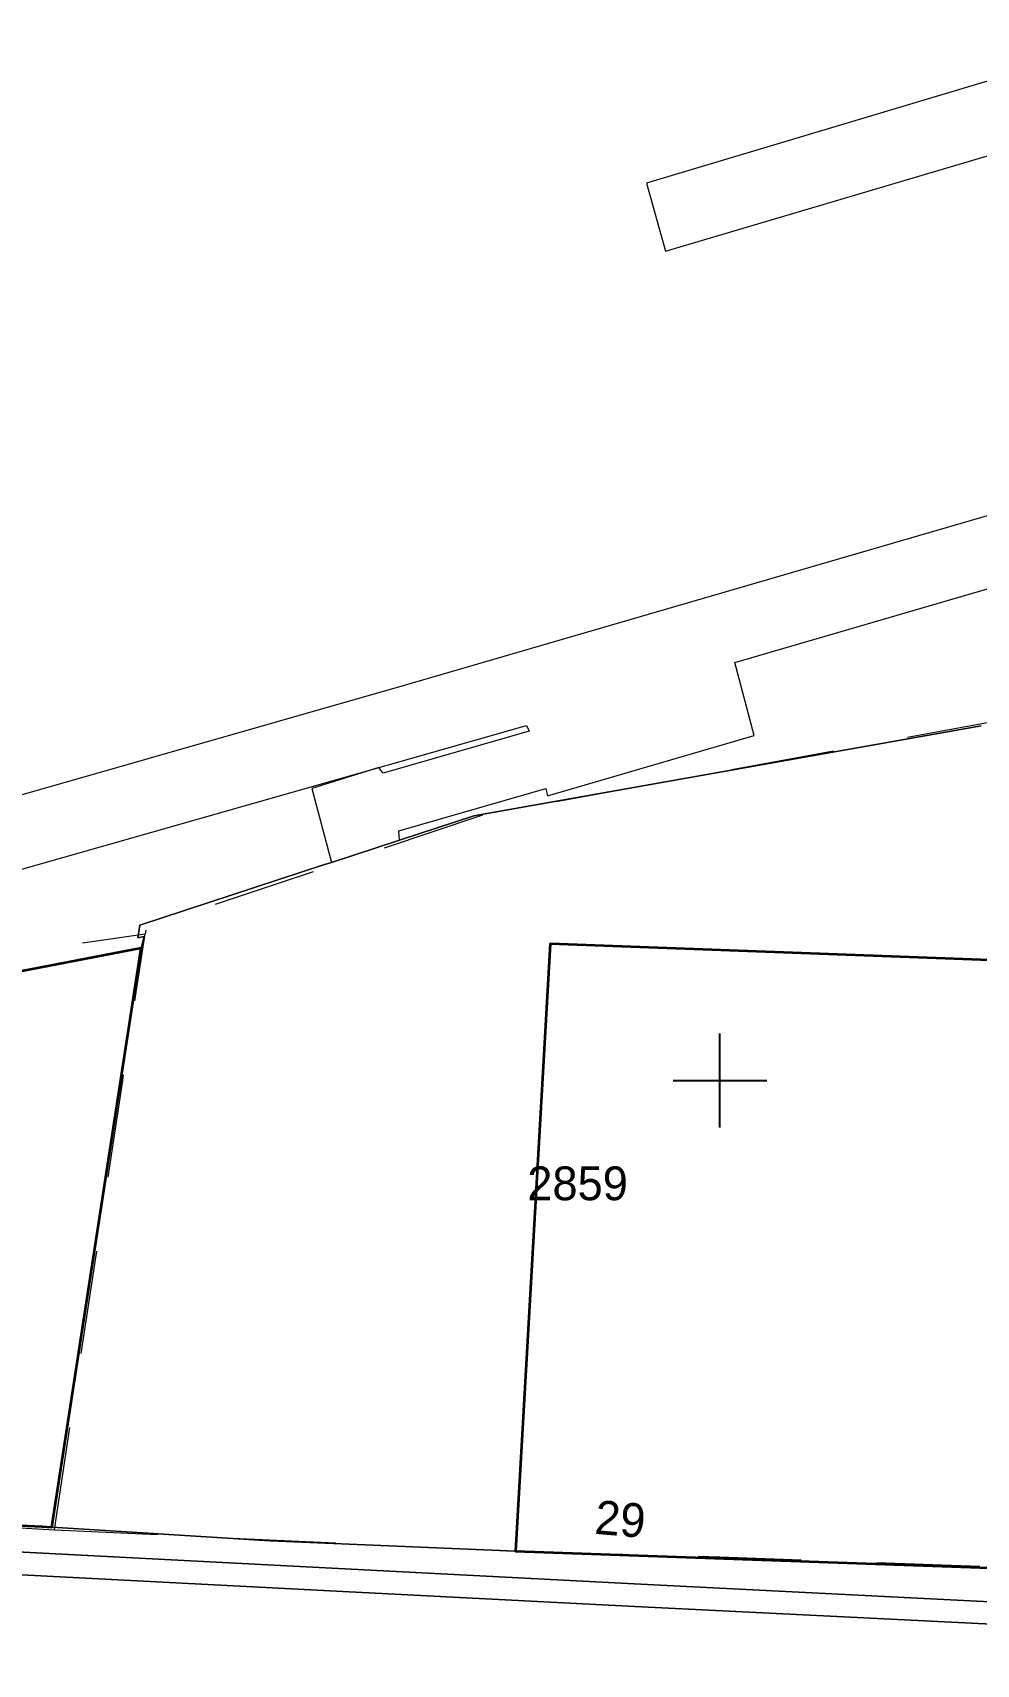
# Model space of a CAD drawing. Header units: metres. Extents: x 104718 to 105139, y 425172 to 425468.
# Drawn here: x 104981.71 to 105006.82, y 425384.45 to 425427.9 of the extents above; entities that cross this region are included whole.
import ezdxf
from ezdxf.enums import TextEntityAlignment as Align

# ---------------------------------------------------------------- set-up
doc = ezdxf.new("R2010")
doc.units = ezdxf.units.M
doc.header["$MEASUREMENT"] = 0
doc.linetypes.add('KG-PERCEEL-SO', pattern=[19, 5.5, -4, 5.5, -4])
for name, color, linetype, lineweight in [('B-XX-AL-COORDINAATPUNT-G', 7, 'Continuous', 25), ('B-XX-KG-GRENS_PERCEEL-G', 150, 'KG-PERCEEL-SO', 18), ('B-XX-KG-GRENS_PERCEEL-T', 150, 'KG-PERCEEL-SO', 18), ('B-XX-KW-KUNSTWERK_STEIGER-G', 170, 'Continuous', 18), ('B-XX-OG-BEBOUWING-G', 7, 'Continuous', 35), ('B-XX-OG-BEBOUWING_HUISNUMMER-T', 7, 'Continuous', 18), ('B-XX-OG-TERREIN_ERF-G', 7, 'Continuous', 18), ('B-XX-OG-WATER_HAVEN-G', 170, 'Continuous', 18), ('B-XX-VH-OPENVERHARDING-G', 90, 'Continuous', 18), ('B-XX-VH-OPENVERHARDING_SIERBESTRATING-G', 90, 'Continuous', 18), ('B-XX-VH-OPENVERHARDING_STRAATBAKSTEEN-G', 90, 'Continuous', 18)]:
    doc.layers.add(name, color=color, linetype=linetype, lineweight=lineweight)

msp = doc.modelspace()

# ---------------------------------------------------------------- linework, layer by layer
at = {"layer": 'B-XX-AL-COORDINAATPUNT-G', "ltscale": 0.5, "flags": 128}
for points in [[(105000, 425398.75), (105000, 425401.25)], [(104998.75, 425400), (105001.25, 425400)]]:
    msp.add_lwpolyline(points, dxfattribs=at)
at = {"layer": 'B-XX-KG-GRENS_PERCEEL-G', "ltscale": 0.5, "flags": 128}
for points in [[(105007.693, 425409.632), (104993.628, 425407.045), (104984.729, 425404.07), (104984.704, 425403.905)], [(104978.335, 425403.002), (104978.469, 425403.02), (104984.704, 425403.905)], [(104982.287, 425388.036), (104984.109, 425400), (104984.704, 425403.905)], [(104975.384, 425388.426), (104982.287, 425388.036)], [(104982.287, 425388.036), (104994.668, 425387.46)], [(104994.668, 425387.46), (105000, 425387.314), (105007.446, 425387.043)]]:
    msp.add_lwpolyline(points, dxfattribs=at)
at = {"layer": 'B-XX-KW-KUNSTWERK_STEIGER-G', "ltscale": 0.5}
for points in [[(105011.445, 425427.902), (104998.044, 425423.89), (104998.547, 425422.085), (105008.232, 425424.951)], [(104974.906, 425403.771), (104994.855, 425409.456), (104994.918, 425409.298), (104991.04, 425408.181), (104990.926, 425408.333), (104989.135, 425407.776), (104989.66, 425405.806), (104991.472, 425406.401), (104991.453, 425406.643), (104995.365, 425407.772), (104995.414, 425407.576), (105000.91, 425409.183), (105000.394, 425411.132), (105033.679, 425420.842)], [(105012.756, 425416.673), (104991.599, 425410.515), (104974.566, 425405.641)]]:
    msp.add_lwpolyline(points, dxfattribs=at)
at = {"layer": 'B-XX-OG-BEBOUWING-G', "ltscale": 0.5}
for points in [[(104984.595, 425403.52), (104978.241, 425402.297), (104978.183, 425402.018), (104975.446, 425388.732), (104975.829, 425388.401), (104981.965, 425388.126), (104982.222, 425388.107)], [(105007.663, 425403.189), (104995.484, 425403.634), (104994.559, 425387.47), (105007.42, 425387.009)]]:
    msp.add_lwpolyline(points, close=True, dxfattribs=at)
at = {"layer": 'B-XX-OG-TERREIN_ERF-G', "ltscale": 0.5}
msp.add_lwpolyline([(105006.947, 425409.439), (104993.446, 425407.05), (104991.472, 425406.401), (104989.66, 425405.806), (104989.452, 425405.738), (104984.56, 425404.131), (104984.509, 425403.795), (104984.68, 425403.833), (104984.595, 425403.52), (104982.222, 425388.107), (104988.031, 425387.738), (104994.559, 425387.47), (104995.484, 425403.634), (105007.663, 425403.189)], dxfattribs=at)
at = {"layer": 'B-XX-OG-WATER_HAVEN-G', "ltscale": 0.5}
msp.add_lwpolyline([(104978.241, 425402.297), (104984.595, 425403.52), (104984.68, 425403.833), (104984.509, 425403.795), (104984.56, 425404.131), (104989.452, 425405.738), (104989.66, 425405.806), (104991.472, 425406.401), (104993.446, 425407.05), (105006.947, 425409.439)], dxfattribs=at)
at = {"layer": 'B-XX-VH-OPENVERHARDING-G', "ltscale": 0.5}
for points in [[(105007.42, 425387.009), (104994.559, 425387.47), (104988.031, 425387.738), (104982.222, 425388.107), (104981.965, 425388.126), (104975.829, 425388.401)], [(104980.257, 425387.503), (104990.017, 425386.993), (104997.719, 425386.597), (105007.535, 425386.098)]]:
    msp.add_lwpolyline(points, dxfattribs=at)
at = {"layer": 'B-XX-VH-OPENVERHARDING_SIERBESTRATING-G', "ltscale": 0.5}
msp.add_lwpolyline([(104980.744, 425383.532), (104987.355, 425383.195), (104998.618, 425382.611), (105005.742, 425382.251), (105009.44, 425382.063), (105012.768, 425381.937), (105016.217, 425381.787), (105019.541, 425381.6), (105019.506, 425385.009), (105007.41, 425385.511), (104997.737, 425385.991), (104989.961, 425386.39), (104980.207, 425386.9)], dxfattribs=at)
at = {"layer": 'B-XX-VH-OPENVERHARDING_STRAATBAKSTEEN-G', "ltscale": 0.5}
for points in [[(105007.535, 425386.098), (104997.719, 425386.597), (104990.017, 425386.993), (104980.257, 425387.503)], [(104980.207, 425386.9), (104989.961, 425386.39), (104997.737, 425385.991), (105007.41, 425385.511)]]:
    msp.add_lwpolyline(points, dxfattribs=at)

# ---------------------------------------------------------------- texts
at = {"layer": 'B-XX-KG-GRENS_PERCEEL-T'}
msp.add_text('2859', height=0.9, dxfattribs=at).set_placement((104996.211, 425397.261), align=Align.MIDDLE_CENTER)
at = {"layer": 'B-XX-OG-BEBOUWING_HUISNUMMER-T'}
msp.add_text('29', height=0.9, rotation=355.2, dxfattribs=at).set_placement((104997.348, 425388.323), align=Align.MIDDLE_CENTER)

doc.saveas('drawing.dxf')
